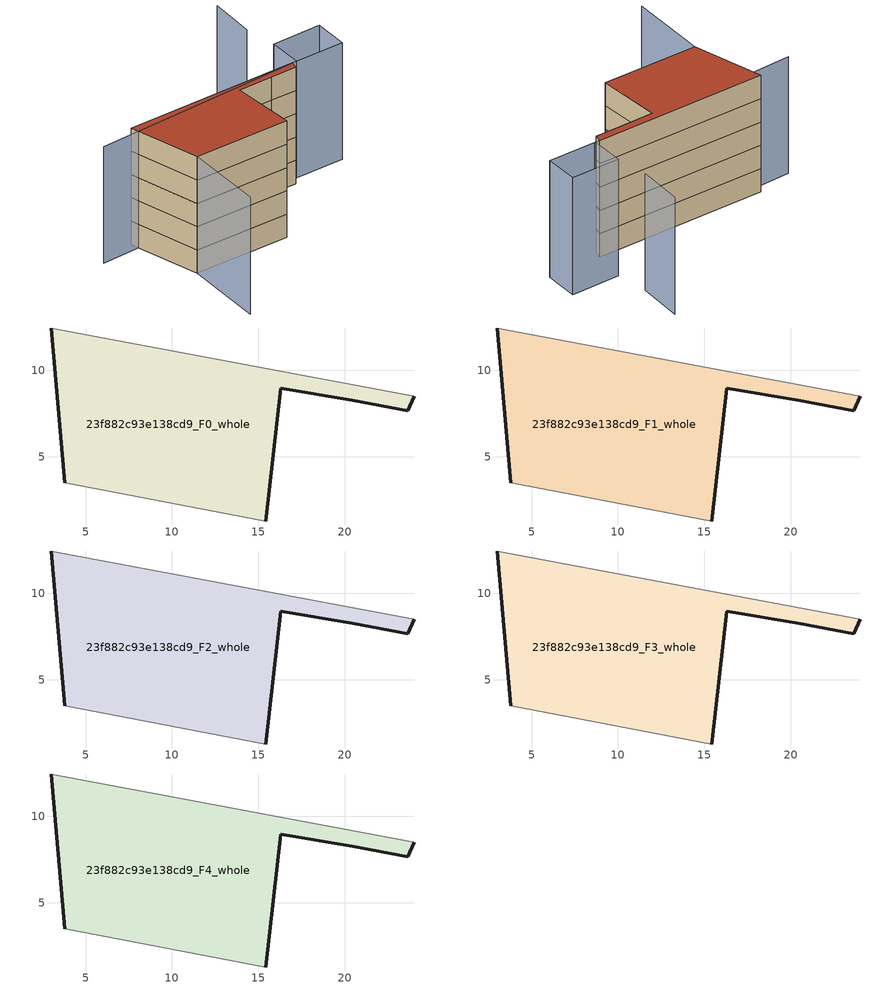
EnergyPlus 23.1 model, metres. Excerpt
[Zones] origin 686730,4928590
23f882c93e138cd9_F0_whole
 floor ground (EU_floor_Construction): 24.02,8.5 23.66,7.65 20.44,8.26 16.3,8.97 15.44,1.28 3.81,3.49 3.02,12.46 z0
 wall outside (EU_wall_Construction): 3.02,12.46 3.81,3.49 / 15.44,1.28 16.3,8.97 20.44,8.26 23.66,7.65 24.02,8.5 z0:3
 wall adiabatic (EU_wall_Construction): 24.02,8.5 3.02,12.46 / 3.81,3.49 15.44,1.28 z0:3
23f882c93e138cd9_F1_whole
 floor to 23f882c93e138cd9_F0_whole (EU_floor_Construction): 24.02,8.5 23.66,7.65 20.44,8.26 16.3,8.97 15.44,1.28 3.81,3.49 3.02,12.46 z3
 wall outside (EU_wall_Construction): 3.02,12.46 3.81,3.49 / 15.44,1.28 16.3,8.97 20.44,8.26 23.66,7.65 24.02,8.5 z3:6
 wall adiabatic (EU_wall_Construction): 24.02,8.5 3.02,12.46 / 3.81,3.49 15.44,1.28 z3:6
23f882c93e138cd9_F2_whole
 floor to 23f882c93e138cd9_F1_whole (EU_floor_Construction): 24.02,8.5 23.66,7.65 20.44,8.26 16.3,8.97 15.44,1.28 3.81,3.49 3.02,12.46 z6
 wall outside (EU_wall_Construction): 3.02,12.46 3.81,3.49 / 15.44,1.28 16.3,8.97 20.44,8.26 23.66,7.65 24.02,8.5 z6:9
 wall adiabatic (EU_wall_Construction): 24.02,8.5 3.02,12.46 / 3.81,3.49 15.44,1.28 z6:9
23f882c93e138cd9_F3_whole
 floor to 23f882c93e138cd9_F2_whole (EU_floor_Construction): 24.02,8.5 23.66,7.65 20.44,8.26 16.3,8.97 15.44,1.28 3.81,3.49 3.02,12.46 z9
 wall outside (EU_wall_Construction): 3.02,12.46 3.81,3.49 / 15.44,1.28 16.3,8.97 20.44,8.26 23.66,7.65 24.02,8.5 z9:12
 wall adiabatic (EU_wall_Construction): 24.02,8.5 3.02,12.46 / 3.81,3.49 15.44,1.28 z9:12
23f882c93e138cd9_F4_whole
 floor to 23f882c93e138cd9_F3_whole (EU_floor_Construction): 24.02,8.5 23.66,7.65 20.44,8.26 16.3,8.97 15.44,1.28 3.81,3.49 3.02,12.46 z12
 wall outside (EU_wall_Construction): 3.02,12.46 3.81,3.49 / 15.44,1.28 16.3,8.97 20.44,8.26 23.66,7.65 24.02,8.5 z12:15
 wall adiabatic (EU_wall_Construction): 24.02,8.5 3.02,12.46 / 3.81,3.49 15.44,1.28 z12:15
 roof outside (EU_roof_Construction): 23.66,7.65 24.02,8.5 3.02,12.46 3.81,3.49 15.44,1.28 16.3,8.97 20.44,8.26 z15
shading: 24.62,8.4 -1.65,12.09 / 2.01,-6 3.81,3.49 / 25.33,16.45 26.46,21.89 / 25.24,12.39 31.24,11.34 / 31.24,11.34 30.53,7.3 / 30.53,7.3 24.53,8.36 / 24.53,8.36 25.24,12.39 z0:15
[Building]
EU S2 Campaign: North Axis=0; Terrain=City; Solar Distribution=FullExterior
[Site:Location]
Bologna: Latitude=44.5; Longitude=11.25; Time Zone=1; Elevation=37
[SizingPeriod:WeatherFileDays]
AnnualSizingPeriod: Begin Month=1; Begin Day of Month=1; End Month=12; End Day of Month=31; Day of Week for Start Day=Monday; Use Weather File Daylight Saving Period=No; Use Weather File Rain and Snow Indicators=No
[MATERIAL]
EU_InternalMass_Material: Roughness=MediumRough; Thickness=0.1; Conductivity=1; Density=1800; Specific Heat=900; Thermal Absorptance=0.9; Solar Absorptance=0.7; Visible Absorptance=0.7
[MATERIAL:NOMASS] Roughness=MediumRough; Thermal Absorptance=0.9; Solar Absorptance=0.7; Visible Absorptance=0.7
Name | Thermal Resistance
EU_wall_NoMass | 0.779417
EU_roof_NoMass | 0.435466
EU_floor_NoMass | 0.588222
[CONSTRUCTION]
EU_wall_Construction: EU_wall_NoMass
EU_roof_Construction: EU_roof_NoMass
EU_floor_Construction: EU_floor_NoMass
EU_InternalMass_Construction: EU_InternalMass_Material
[ZONE] Type=1; Multiplier=1; Ceiling Height=autocalculate; Floor Area=autocalculate; Part of Total Floor Area=Yes
Name | Volume
23f882c93e138cd9_F0_whole | 352.059
23f882c93e138cd9_F1_whole; 23f882c93e138cd9_F2_whole; 23f882c93e138cd9_F3_whole; 23f882c93e138cd9_F4_whole | 352.058
[INTERNALMASS] Construction=EU_InternalMass_Construction; Surface Area=117.353
Name | Zone or ZoneList
23f882c93e138cd9_F0_whole_EU_InternalMass | 23f882c93e138cd9_F0_whole
23f882c93e138cd9_F1_whole_EU_InternalMass | 23f882c93e138cd9_F1_whole
23f882c93e138cd9_F2_whole_EU_InternalMass | 23f882c93e138cd9_F2_whole
23f882c93e138cd9_F3_whole_EU_InternalMass | 23f882c93e138cd9_F3_whole
23f882c93e138cd9_F4_whole_EU_InternalMass | 23f882c93e138cd9_F4_whole
[OTHEREQUIPMENT] Fuel Type=Electricity; Design Level Calculation Method=Watts/Area; Power per Zone Floor Area=1; Fraction Latent=0; Fraction Radiant=0; Fraction Lost=0; Carbon Dioxide Generation Rate=0; EndUse Subcategory=EU_Step8_InternalGains
Name | Zone or ZoneList or Space or SpaceList | Schedule
EU_Step8_InternalGain_23f882c93e138cd9_F0_whole_f000 | 23f882c93e138cd9_F0_whole | EU_Step8_GainSchedule_23f882c93e138cd9_F0_whole_f000
EU_Step8_InternalGain_23f882c93e138cd9_F1_whole_f000 | 23f882c93e138cd9_F1_whole | EU_Step8_GainSchedule_23f882c93e138cd9_F1_whole_f000
EU_Step8_InternalGain_23f882c93e138cd9_F2_whole_f000 | 23f882c93e138cd9_F2_whole | EU_Step8_GainSchedule_23f882c93e138cd9_F2_whole_f000
EU_Step8_InternalGain_23f882c93e138cd9_F3_whole_f000 | 23f882c93e138cd9_F3_whole | EU_Step8_GainSchedule_23f882c93e138cd9_F3_whole_f000
EU_Step8_InternalGain_23f882c93e138cd9_F4_whole_f000 | 23f882c93e138cd9_F4_whole | EU_Step8_GainSchedule_23f882c93e138cd9_F4_whole_f000
[ZONEVENTILATION:DESIGNFLOWRATE] Schedule=EU_AlwaysOn; Design Flow Rate Calculation Method=AirChanges/Hour; Air Changes per Hour=0.712058; Ventilation Type=Natural; Fan Pressure Rise=0; Fan Total Efficiency=1; Constant Term Coefficient=1; Temperature Term Coefficient=0; Velocity Term Coefficient=0; Velocity Squared Term Coefficient=0; Minimum Indoor Temperature=-100; Maximum Indoor Temperature=100; Delta Temperature=-100; Minimum Outdoor Temperature=-100; Maximum Outdoor Temperature=100; Maximum Wind Speed=40
Name | Zone or ZoneList or Space or SpaceList
EU_ConstantAir_23f882c93e138cd9_F0_whole | 23f882c93e138cd9_F0_whole
EU_ConstantAir_23f882c93e138cd9_F1_whole | 23f882c93e138cd9_F1_whole
EU_ConstantAir_23f882c93e138cd9_F2_whole | 23f882c93e138cd9_F2_whole
EU_ConstantAir_23f882c93e138cd9_F3_whole | 23f882c93e138cd9_F3_whole
EU_ConstantAir_23f882c93e138cd9_F4_whole | 23f882c93e138cd9_F4_whole
[HVACTEMPLATE:THERMOSTAT] Constant Heating Setpoint=20; Constant Cooling Setpoint=50
EU_HeatOnly_23f882c93e138cd9_F0_whole; EU_HeatOnly_23f882c93e138cd9_F1_whole; EU_HeatOnly_23f882c93e138cd9_F2_whole; EU_HeatOnly_23f882c93e138cd9_F3_whole; EU_HeatOnly_23f882c93e138cd9_F4_whole
[HVACTEMPLATE:ZONE:IDEALLOADSAIRSYSTEM] System Availability Schedule=EU_AlwaysOn; Maximum Heating Supply Air Temperature=50; Minimum Cooling Supply Air Temperature=13; Maximum Heating Supply Air Humidity Ratio=0.0156; Minimum Cooling Supply Air Humidity Ratio=0.0077; Heating Limit=NoLimit; Cooling Limit=NoLimit; Heating Availability Schedule=EU_AlwaysOn; Cooling Availability Schedule=EU_CoolingOff; Dehumidification Control Type=ConstantSensibleHeatRatio; Cooling Sensible Heat Ratio=0.7; Dehumidification Setpoint=60; Humidification Control Type=None; Humidification Setpoint=30; Outdoor Air Method=None; Outdoor Air Flow Rate per Person=0.00944; Outdoor Air Flow Rate per Zone Floor Area=0; Outdoor Air Flow Rate per Zone=0; Demand Controlled Ventilation Type=None; Outdoor Air Economizer Type=NoEconomizer; Heat Recovery Type=None; Sensible Heat Recovery Effectiveness=0.7; Latent Heat Recovery Effectiveness=0.65
Name | Template Thermostat
23f882c93e138cd9_F0_whole | EU_HeatOnly_23f882c93e138cd9_F0_whole
23f882c93e138cd9_F1_whole | EU_HeatOnly_23f882c93e138cd9_F1_whole
23f882c93e138cd9_F2_whole | EU_HeatOnly_23f882c93e138cd9_F2_whole
23f882c93e138cd9_F3_whole | EU_HeatOnly_23f882c93e138cd9_F3_whole
23f882c93e138cd9_F4_whole | EU_HeatOnly_23f882c93e138cd9_F4_whole
[SIZING:ZONE] Zone Cooling Design Supply Air Temperature Input Method=SupplyAirTemperature; Zone Cooling Design Supply Air Temperature=13; Zone Heating Design Supply Air Temperature Input Method=SupplyAirTemperature; Zone Heating Design Supply Air Temperature=50; Zone Cooling Design Supply Air Humidity Ratio=0.008; Zone Heating Design Supply Air Humidity Ratio=0.008; Cooling Design Air Flow Method=DesignDay; Cooling Design Air Flow Rate=0; Cooling Minimum Air Flow per Zone Floor Area=0.000762; Cooling Minimum Air Flow=0; Cooling Minimum Air Flow Fraction=0.2; Heating Design Air Flow Method=DesignDay; Heating Design Air Flow Rate=0; Heating Maximum Air Flow per Zone Floor Area=0.002032; Heating Maximum Air Flow=0.141576; Heating Maximum Air Flow Fraction=0.3; Account for Dedicated Outdoor Air System=No; Dedicated Outdoor Air System Control Strategy=NeutralSupplyAir; Dedicated Outdoor Air Low Setpoint Temperature for Design=autosize; Dedicated Outdoor Air High Setpoint Temperature for Design=autosize; Zone Load Sizing Method=Sensible Load Only No Latent Load; Zone Latent Cooling Design Supply Air Humidity Ratio Input Method=HumidityRatioDifference; Zone Cooling Design Supply Air Humidity Ratio Difference=0.005; Zone Latent Heating Design Supply Air Humidity Ratio Input Method=HumidityRatioDifference; Zone Humidification Design Supply Air Humidity Ratio Difference=0.005
23f882c93e138cd9_F0_whole; 23f882c93e138cd9_F1_whole; 23f882c93e138cd9_F2_whole; 23f882c93e138cd9_F3_whole; 23f882c93e138cd9_F4_whole
[SCHEDULE:CONSTANT]
Name | Hourly Value
EU_AlwaysOn | 1
EU_CoolingOff | 0
[SCHEDULE:FILE] Column Number=1; Rows to Skip at Top=0; Number of Hours of Data=8760; Column Separator=Comma; Interpolate to Timestep=No; Minutes per Item=60; Adjust Schedule for Daylight Savings=Yes
Name | File
EU_Step8_GainSchedule_23f882c93e138cd9_F0_whole_f000 | ../../schedules/23f882c93e138cd9/23f882c93e138cd9_F0_whole_f000_gain.csv
EU_Step8_GainSchedule_23f882c93e138cd9_F1_whole_f000 | ../../schedules/23f882c93e138cd9/23f882c93e138cd9_F1_whole_f000_gain.csv
EU_Step8_GainSchedule_23f882c93e138cd9_F2_whole_f000 | ../../schedules/23f882c93e138cd9/23f882c93e138cd9_F2_whole_f000_gain.csv
EU_Step8_GainSchedule_23f882c93e138cd9_F3_whole_f000 | ../../schedules/23f882c93e138cd9/23f882c93e138cd9_F3_whole_f000_gain.csv
EU_Step8_GainSchedule_23f882c93e138cd9_F4_whole_f000 | ../../schedules/23f882c93e138cd9/23f882c93e138cd9_F4_whole_f000_gain.csv
